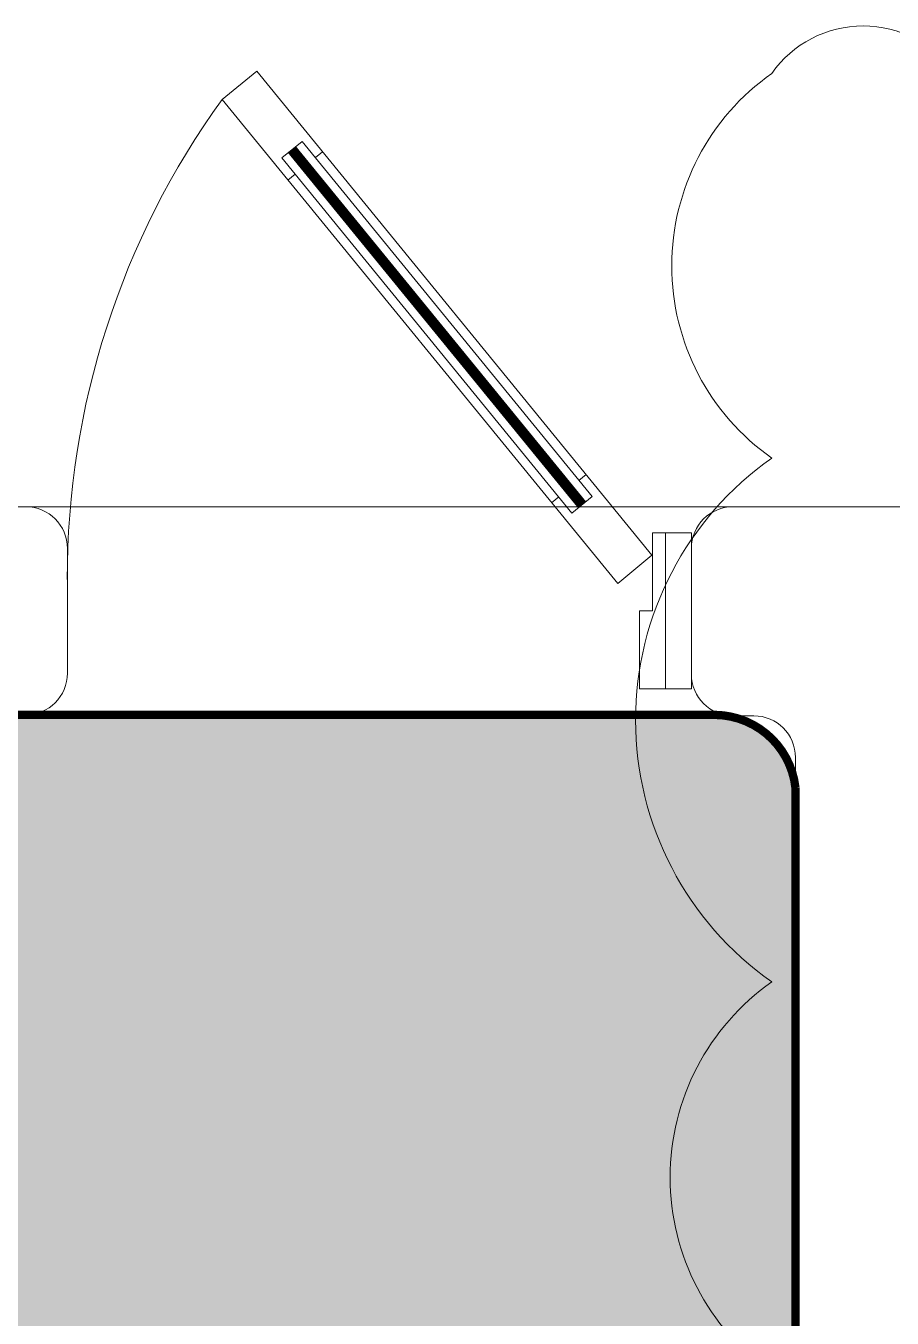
# Model space of a CAD drawing. Header units: metres. Extents: x 8 to 2416, y -346 to 476.
# Drawn here: x 135.177 to 136.01, y -93.81 to -92.568 of the extents above; entities that cross this region are included whole.
import ezdxf

# ---------------------------------------------------------------- set-up
doc = ezdxf.new("R2010")
doc.units = ezdxf.units.M
doc.linetypes.add('0', pattern=[0])
doc.layers.get('0').update_dxf_attribs({"color": 250, "linetype": '0', "lineweight": 20})
for name, color, linetype, lineweight in [('A-DOOR', 35, 'Continuous', 5), ('A-WALL', 250, 'Continuous', 20), ('baños', 140, 'Continuous', 0), ('piscina', 131, 'Continuous', 0), ('piso', 253, 'Continuous', 0), ('PLAFON', 253, 'Continuous', 5), ('PLAFON-MADERA', 33, 'Continuous', 5)]:
    doc.layers.add(name, color=color, linetype=linetype, lineweight=lineweight)

# ---------------------------------------------------------------- blocks, each defined once
blk = doc.blocks.new('PL BASE 1N NASAS 09')
at = {"layer": 'A-DOOR', "extrusion": (0, 0, -1)}
for p, q in [((-106.3426, -34.9142), (-106.3357, -34.9085)), ((-106.362, -34.93), (-106.369, -34.9357)), ((-106.0892, -35.2244), (-106.0822, -35.2187)), ((-106.1086, -35.2402), (-106.1155, -35.2459))]:
    blk.add_line(p, q, dxfattribs=at)
for points in [[(106.019, -35.2961), (106.3989, -34.831), (106.4322, -34.8582), (106.0518, -35.3233)], [(106.3747, -34.9145), (106.0959, -35.2557), (106.0766, -35.2399), (106.3553, -34.8987)]]:
    blk.add_lwpolyline(points, close=True, dxfattribs=at)
at = {"layer": 'A-DOOR'}
for points in [[(-106.031, -35.4247), (-106.031, -35.3497), (-106.0185, -35.3497), (-106.0185, -35.2747), (-106.006, -35.2747), (-106.006, -35.4247)], [(-106.006, -35.2747), (-105.981, -35.2747), (-105.981, -35.4247), (-106.006, -35.4247)]]:
    blk.add_lwpolyline(points, close=True, dxfattribs=at)
at = {"layer": 'A-DOOR', "extrusion": (0, 0, -1)}
blk.add_arc((105.7963, -35.318), 0.7848, 359.8764, 35.8659, dxfattribs=at)
at = {"layer": 'A-WALL'}
for p, q in [((-106.9411, -35.2497), (-106.621, -35.2497)), ((-105.941, -35.2497), (-104.821, -35.2497)), ((-106.581, -35.2897), (-106.581, -35.4097)), ((-105.981, -35.4106), (-105.981, -35.2897)), ((-105.941, -35.4506), (-105.921, -35.4506)), ((-105.881, -35.4906), (-105.881, -37.0097))]:
    blk.add_line(p, q, dxfattribs=at)
for centre, start, end in [((-106.621, -35.2897), 0, 90), ((-105.941, -35.2897), 90, 180), ((-106.621, -35.4097), 270, 0), ((-105.941, -35.4106), 180, 270), ((-105.921, -35.4906), 360, 90)]:
    blk.add_arc(centre, 0.04, start, end, dxfattribs=at)
at = {"layer": 'piscina', "extrusion": (0, 0, -1), "const_width": 0.01}
blk.add_lwpolyline([(106.365, -34.9066), (106.0862, -35.2478)], dxfattribs=at)
at = {"layer": 'piso'}
blk.add_line((-105.941, -35.2497), (-106.621, -35.2497), dxfattribs=at)
blk = doc.blocks.new('PL MUEBLES 1N NASAS 09')
at = {"layer": 'baños'}
blk.add_blockref('PL BASE 1N NASAS 09', (162.2615, 88.2033), dxfattribs=at)

msp = doc.modelspace()

# ---------------------------------------------------------------- hatches: boundary and pattern name
at = {"layer": 'PLAFON', "transparency": 33554477}
h = msp.add_hatch(color=256, dxfattribs=at)
h.dxf.hatch_style = 1
edge = h.paths.add_edge_path()
edge.add_line((134.11707, -95.40004), (134.11707, -96.71004))
edge.add_arc((134.18707, -96.71004), 0.07, 180, 270)
edge.add_line((134.18707, -96.78004), (135.24707, -96.78004))
edge.add_line((135.24707, -96.78004), (135.86707, -96.78004))
edge.add_arc((135.83986, -96.70773), 0.07726, 290.61818, 358.28232)
edge.add_line((135.91709, -96.71004), (135.91709, -93.30004))
edge.add_arc((135.83882, -93.30879), 0.07876, 6.37504, 89.03165)
edge.add_line((135.84015, -93.23004), (134.18707, -93.23004))
edge.add_arc((134.18707, -93.30004), 0.07, 90, 180)
edge.add_line((134.11707, -93.30004), (134.11707, -95.40004))

# ---------------------------------------------------------------- linework, layer by layer
at = {"color": 1}
msp.add_lwpolyline([(136.07, -92.61359, 0.5205671), (135.89439, -92.61359, 0.5205671), (135.89439, -92.98331, 0.5205671), (135.89439, -93.48665, 0.5205671), (135.89439, -93.86241, 0.5205671), (135.89439, -94.34134, 0.5205671), (135.89439, -94.89545, 0.5205671), (135.89439, -95.26517, 0.5205671), (135.89439, -95.64579, 0.5205671), (135.89439, -96.0435, 0.5205671), (135.89439, -96.47153, 0.5205671), (135.89439, -97.03762, 0.5205671), (135.89439, -97.58109, 0.5205671), (135.89439, -97.94859, 0.5205671), (136.1361, -98.04125, 0.5205671)], format="xyb", dxfattribs=at)
at = {"layer": 'PLAFON-MADERA', "const_width": 0.008}
msp.add_lwpolyline([(135.24707, -96.78004), (135.86707, -96.78004, 0.304129), (135.91709, -96.71004), (135.91709, -93.30004, 0.3771537), (135.84015, -93.23004), (134.18707, -93.23004, 0.4142136), (134.11707, -93.30004), (134.11707, -95.40004)], format="xyb", dxfattribs=at)

# ---------------------------------------------------------------- block references
msp.add_blockref('PL MUEBLES 1N NASAS 09', (79.53659, -145.98362))

doc.saveas('drawing.dxf')
